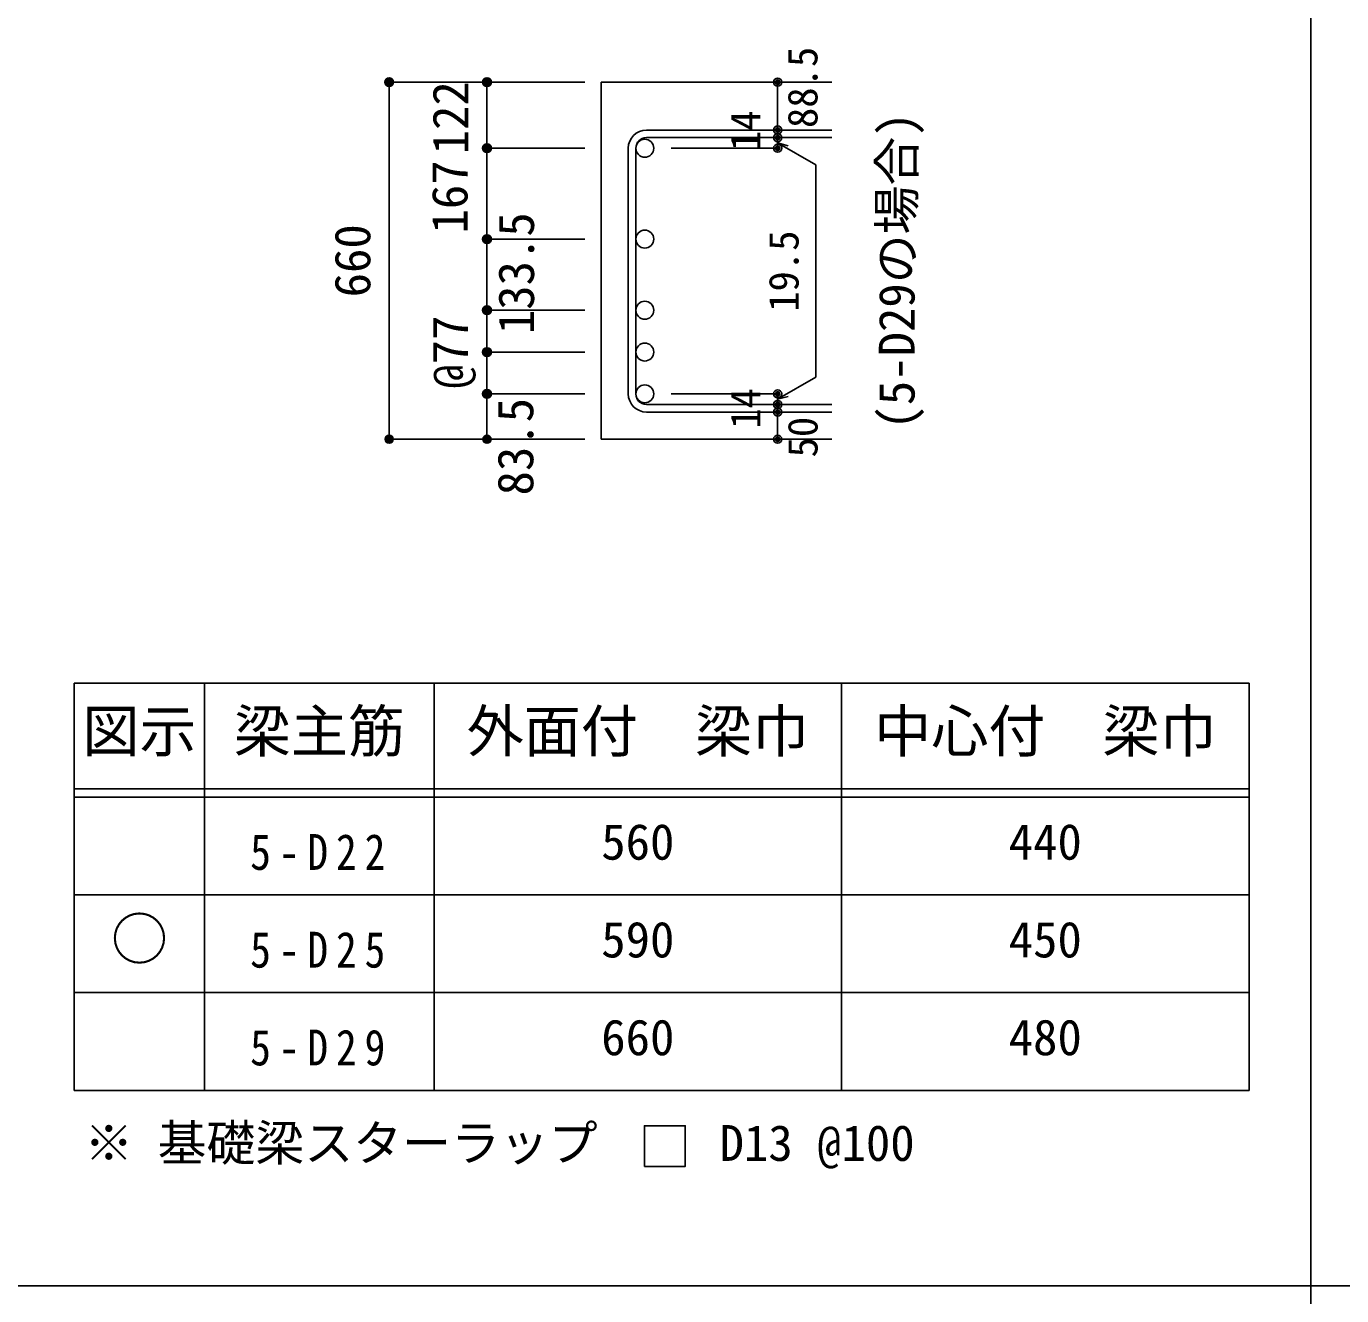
# Model space of a CAD drawing. Units: millimetres at full size, sheet at 1:30, with parts at other scales. Extents: x -5973 to 5954, y -4195 to 4201.
# Drawn here: x -3489 to -1068, y -15 to 2322 of the extents above; entities that cross this region are included whole.
import ezdxf
from ezdxf.enums import TextEntityAlignment as Align

# ---------------------------------------------------------------- set-up
doc = ezdxf.new("R2010")
doc.units = ezdxf.units.MM
doc.header["$LTSCALE"] = 30
doc.header["$PDMODE"] = 32
doc.header["$PDSIZE"] = 15
for name, color, linetype in [('0-1_躯体線', 2, 'Continuous'), ('0-5_基礎梁筋', 7, 'Continuous'), ('0-6_スタラップ筋', 7, 'Continuous'), ('0-7_文字', 4, 'Continuous'), ('0-D_寸法', 4, 'Continuous'), ('6-7_文字', 7, 'Continuous'), ('6-E_枠', 7, 'Continuous'), ('F-0_枠', 6, 'Continuous')]:
    doc.layers.add(name, color=color, linetype=linetype)
doc.styles.add('ＭＳ ゴシック', font='')
doc.styles.get('ＭＳ ゴシック').set_extended_font_data('MS Gothic')

msp = doc.modelspace()

# ---------------------------------------------------------------- linework, layer by layer
at = {"layer": '0-1_躯体線'}
for p, q in [((-2005.8, 2219.25), (-2430.8, 2219.25)), ((-2430.8, 2219.25), (-2430.8, 1561.75)), ((-2005.8, 1561.75), (-2430.8, 1561.75))]:
    msp.add_line(p, q, dxfattribs=at)
at = {"layer": '0-5_基礎梁筋', "color": 3}
for centre in [(-2350.3, 2097.55), (-2350.3, 1930.25), (-2350.3, 1799.25), (-2350.3, 1722.25), (-2350.3, 1645.25)]:
    msp.add_circle(centre, 16.5, dxfattribs=at)
at = {"layer": '0-5_基礎梁筋'}
for p in [(-2820.8, 2219.25), (-2820.8, 1561.75)]:
    msp.add_point(p, dxfattribs=at)
at = {"layer": '0-6_スタラップ筋'}
for p, q in [((-2005.8, 2131.05), (-2347.3, 2131.05)), ((-2005.8, 2117.05), (-2347.3, 2117.05)), ((-2380.8, 2097.55), (-2380.8, 1645.25)), ((-2366.8, 2097.55), (-2366.8, 1645.25)), ((-2005.8, 1625.75), (-2347.3, 1625.75)), ((-2005.8, 1611.75), (-2347.3, 1611.75))]:
    msp.add_line(p, q, dxfattribs=at)
for centre, radius, start, end in [((-2347.3, 2097.55), 33.5, 90, 180), ((-2347.3, 2097.55), 19.5, 90, 180), ((-2347.3, 1645.25), 33.5, 180, 270), ((-2347.3, 1645.25), 19.5, 180, 270)]:
    msp.add_arc(centre, radius, start, end, dxfattribs=at)
at = {"layer": '0-D_寸法'}
for p, q in [((-2820.8, 2219.25), (-2640.8, 2219.25)), ((-2820.8, 2219.25), (-2640.8, 2219.25)), ((-2820.8, 2219.25), (-2820.8, 1561.75)), ((-2640.8, 2219.25), (-2460.8, 2219.25)), ((-2640.8, 2219.25), (-2460.8, 2219.25)), ((-2640.8, 2097.55), (-2640.8, 2219.25)), ((-2105.8, 2117.05), (-2105.8, 2131.05)), ((-2105.8, 2117.05), (-2105.8, 2097.55)), ((-2105.8, 2107.3), (-2086.48, 2102.12)), ((-2105.8, 2107.3), (-2035.74, 2066.85)), ((-2640.8, 2097.55), (-2460.8, 2097.55)), ((-2640.8, 2097.55), (-2640.8, 2018.28)), ((-2105.8, 2097.55), (-2301.89, 2097.55)), ((-2035.74, 2066.85), (-2035.74, 1675.95)), ((-2640.8, 2018.28), (-2640.8, 1932.75)), ((-2640.8, 1932.75), (-2640.8, 1645.25)), ((-2640.8, 1930.25), (-2460.8, 1930.25)), ((-2640.8, 1930.25), (-2460.8, 1930.25)), ((-2640.8, 1799.25), (-2460.8, 1799.25)), ((-2640.8, 1722.25), (-2460.8, 1722.25)), ((-2105.8, 1635.5), (-2035.74, 1675.95)), ((-2640.8, 1645.25), (-2460.8, 1645.25)), ((-2640.8, 1645.25), (-2640.8, 1561.75)), ((-2105.8, 1645.25), (-2301.89, 1645.25)), ((-2105.8, 1625.75), (-2105.8, 1645.25)), ((-2105.8, 1635.5), (-2086.48, 1640.67)), ((-2105.8, 1611.75), (-2105.8, 1625.75)), ((-2105.8, 1561.75), (-2105.8, 1611.75)), ((-2820.8, 1561.75), (-2640.8, 1561.75)), ((-2640.8, 1561.75), (-2460.8, 1561.75))]:
    msp.add_line(p, q, dxfattribs=at)
msp.add_lwpolyline([(-2105.8, 2219.25), (-2105.8, 2131.05), (-2105.8, 2219.25)], dxfattribs=at)
for centre, radius in [((-2820.8, 2219.25), 8), ((-2820.8, 2219.25), 7.2), ((-2820.8, 2219.25), 6.4), ((-2820.8, 2219.25), 5.6), ((-2820.8, 2219.25), 4.8), ((-2820.8, 2219.25), 4), ((-2820.8, 2219.25), 3.2), ((-2820.8, 2219.25), 2.4), ((-2820.8, 2219.25), 1.6), ((-2820.8, 2219.25), 0.8), ((-2640.8, 2219.25), 8), ((-2640.8, 2219.25), 7.2), ((-2640.8, 2219.25), 6.4), ((-2640.8, 2219.25), 5.6), ((-2640.8, 2219.25), 4.8), ((-2640.8, 2219.25), 4), ((-2640.8, 2219.25), 3.2), ((-2640.8, 2219.25), 2.4), ((-2640.8, 2219.25), 1.6), ((-2640.8, 2219.25), 0.8), ((-2105.8, 2219.25), 4), ((-2105.8, 2219.25), 3.6), ((-2105.8, 2219.25), 3.2), ((-2105.8, 2219.25), 2.8), ((-2105.8, 2219.25), 2.4), ((-2105.8, 2219.25), 2), ((-2105.8, 2219.25), 1.6), ((-2105.8, 2219.25), 1.2), ((-2105.8, 2219.25), 0.8), ((-2105.8, 2219.25), 0.4), ((-2105.8, 2131.05), 4), ((-2105.8, 2131.05), 3.6), ((-2105.8, 2131.05), 3.2), ((-2105.8, 2131.05), 2.8), ((-2105.8, 2131.05), 2.4), ((-2105.8, 2131.05), 2), ((-2105.8, 2131.05), 1.6), ((-2105.8, 2131.05), 1.2), ((-2105.8, 2131.05), 0.8), ((-2105.8, 2131.05), 0.4), ((-2105.8, 2117.05), 4), ((-2105.8, 2117.05), 3.6), ((-2105.8, 2117.05), 3.2), ((-2105.8, 2117.05), 2.8), ((-2105.8, 2117.05), 2.4), ((-2105.8, 2117.05), 2), ((-2105.8, 2117.05), 1.6), ((-2105.8, 2117.05), 1.2), ((-2105.8, 2117.05), 0.8), ((-2105.8, 2117.05), 0.4), ((-2640.8, 2097.55), 8), ((-2640.8, 2097.55), 7.2), ((-2640.8, 2097.55), 6.4), ((-2640.8, 2097.55), 5.6), ((-2640.8, 2097.55), 4.8), ((-2640.8, 2097.55), 4), ((-2640.8, 2097.55), 3.2), ((-2640.8, 2097.55), 2.4), ((-2640.8, 2097.55), 1.6), ((-2640.8, 2097.55), 0.8), ((-2105.8, 2097.55), 4), ((-2105.8, 2097.55), 3.6), ((-2105.8, 2097.55), 3.2), ((-2105.8, 2097.55), 2.8), ((-2105.8, 2097.55), 2.4), ((-2105.8, 2097.55), 2), ((-2105.8, 2097.55), 1.6), ((-2105.8, 2097.55), 1.2), ((-2105.8, 2097.55), 0.8), ((-2105.8, 2097.55), 0.4), ((-2640.8, 1930.25), 8), ((-2640.8, 1930.25), 7.2), ((-2640.8, 1930.25), 6.4), ((-2640.8, 1930.25), 5.6), ((-2640.8, 1930.25), 4.8), ((-2640.8, 1930.25), 4), ((-2640.8, 1930.25), 3.2), ((-2640.8, 1930.25), 2.4), ((-2640.8, 1930.25), 1.6), ((-2640.8, 1930.25), 0.8), ((-2640.8, 1799.25), 8), ((-2640.8, 1799.25), 7.2), ((-2640.8, 1799.25), 6.4), ((-2640.8, 1799.25), 5.6), ((-2640.8, 1799.25), 4.8), ((-2640.8, 1799.25), 4), ((-2640.8, 1799.25), 3.2), ((-2640.8, 1799.25), 2.4), ((-2640.8, 1799.25), 1.6), ((-2640.8, 1799.25), 0.8), ((-2640.8, 1722.25), 8), ((-2640.8, 1722.25), 7.2), ((-2640.8, 1722.25), 6.4), ((-2640.8, 1722.25), 5.6), ((-2640.8, 1722.25), 4.8), ((-2640.8, 1722.25), 4), ((-2640.8, 1722.25), 3.2), ((-2640.8, 1722.25), 2.4), ((-2640.8, 1722.25), 1.6), ((-2640.8, 1722.25), 0.8), ((-2640.8, 1645.25), 8), ((-2640.8, 1645.25), 7.2), ((-2640.8, 1645.25), 6.4), ((-2640.8, 1645.25), 5.6), ((-2640.8, 1645.25), 4.8), ((-2640.8, 1645.25), 4), ((-2640.8, 1645.25), 3.2), ((-2640.8, 1645.25), 2.4), ((-2640.8, 1645.25), 1.6), ((-2105.8, 1645.25), 4), ((-2105.8, 1645.25), 3.6), ((-2105.8, 1645.25), 3.2), ((-2105.8, 1645.25), 2.8), ((-2105.8, 1645.25), 2.4), ((-2105.8, 1645.25), 2), ((-2105.8, 1645.25), 1.6), ((-2640.8, 1645.25), 0.8), ((-2105.8, 1625.75), 4), ((-2105.8, 1625.75), 3.6), ((-2105.8, 1625.75), 3.2), ((-2105.8, 1625.75), 2.8), ((-2105.8, 1625.75), 2.4), ((-2105.8, 1625.75), 2), ((-2105.8, 1625.75), 1.6), ((-2105.8, 1645.25), 1.2), ((-2105.8, 1625.75), 1.2), ((-2105.8, 1645.25), 0.8), ((-2105.8, 1625.75), 0.8), ((-2105.8, 1645.25), 0.4), ((-2105.8, 1625.75), 0.4), ((-2105.8, 1611.75), 4), ((-2105.8, 1611.75), 3.6), ((-2105.8, 1611.75), 3.2), ((-2105.8, 1611.75), 2.8), ((-2105.8, 1611.75), 2.4), ((-2105.8, 1611.75), 2), ((-2105.8, 1611.75), 1.6), ((-2105.8, 1611.75), 1.2), ((-2105.8, 1611.75), 0.8), ((-2105.8, 1611.75), 0.4), ((-2820.8, 1561.75), 7.2), ((-2820.8, 1561.75), 6.4), ((-2820.8, 1561.75), 5.6), ((-2820.8, 1561.75), 4.8), ((-2820.8, 1561.75), 4), ((-2820.8, 1561.75), 3.2), ((-2820.8, 1561.75), 2.4), ((-2820.8, 1561.75), 1.6), ((-2820.8, 1561.75), 0.8), ((-2640.8, 1561.75), 7.2), ((-2640.8, 1561.75), 6.4), ((-2640.8, 1561.75), 5.6), ((-2640.8, 1561.75), 4.8), ((-2640.8, 1561.75), 4), ((-2640.8, 1561.75), 3.2), ((-2640.8, 1561.75), 2.4), ((-2640.8, 1561.75), 1.6), ((-2640.8, 1561.75), 0.8), ((-2105.8, 1561.75), 4), ((-2105.8, 1561.75), 3.6), ((-2105.8, 1561.75), 3.2), ((-2105.8, 1561.75), 2.8), ((-2105.8, 1561.75), 2.4), ((-2105.8, 1561.75), 2), ((-2105.8, 1561.75), 1.6), ((-2105.8, 1561.75), 1.2), ((-2105.8, 1561.75), 0.8), ((-2105.8, 1561.75), 0.4)]:
    msp.add_circle(centre, radius, dxfattribs=at)
at = {"layer": '0-D_寸法', "color": 7}
for p in [(-2820.8, 2219.25), (-2640.8, 2219.25), (-2105.8, 2219.25), (-2105.8, 2131.05), (-2105.8, 2117.05), (-2640.8, 2097.55), (-2640.8, 2097.55), (-2105.8, 2097.55), (-2640.8, 1930.25), (-2640.8, 1930.25), (-2640.8, 1799.25), (-2640.8, 1799.25), (-2640.8, 1799.25), (-2640.8, 1722.25), (-2640.8, 1722.25), (-2640.8, 1722.25), (-2640.8, 1645.25), (-2640.8, 1645.25), (-2640.8, 1645.25), (-2105.8, 1645.25), (-2105.8, 1625.75), (-2105.8, 1611.75), (-2820.8, 1561.75), (-2640.8, 1561.75), (-2105.8, 1561.75)]:
    msp.add_point(p, dxfattribs=at)
at = {"layer": '6-7_文字'}
msp.add_lwpolyline([(-2350.9, 222.75), (-2275.9, 222.75), (-2275.9, 297.75), (-2350.9, 297.75)], close=True, dxfattribs=at)
at = {"layer": '6-E_枠', "color": 3}
for p, q in [((-3400.52, 1112.77), (-3400.52, 362.77)), ((-3400.52, 1112.77), (-1238, 1112.77)), ((-3400.52, 1112.77), (-3400.52, 362.77)), ((-1238, 1112.77), (-1238, 362.77)), ((-3400.52, 362.77), (-1238, 362.77))]:
    msp.add_line(p, q, dxfattribs=at)
at = {"layer": '6-E_枠'}
for p, q in [((-3160.52, 1112.77), (-3160.52, 362.77)), ((-2738, 1112.77), (-2738, 362.77)), ((-1988, 1112.77), (-1988, 362.77)), ((-3400.52, 917.77), (-1238, 917.77)), ((-3400.52, 902.77), (-1238, 902.77)), ((-3400.52, 722.77), (-1238, 722.77)), ((-3400.52, 542.77), (-1238, 542.77))]:
    msp.add_line(p, q, dxfattribs=at)
at = {"layer": 'F-0_枠', "color": 2}
for p, q in [((-1124.64, 4201.15), (-1124.64, -4195.24)), ((3723.6, 2.95), (-5972.88, 2.95))]:
    msp.add_line(p, q, dxfattribs=at)

# ---------------------------------------------------------------- texts
at = {"layer": '0-7_文字', "color": 7, "style": 'ＭＳ ゴシック'}
msp.add_text('(5-D29の場合)', height=65.98, rotation=90, dxfattribs=at).set_placement((-1833.91, 1579.55), align=Align.BOTTOM_LEFT)
at = {"layer": '0-D_寸法', "style": 'ＭＳ ゴシック'}
for s, height, p in [('88.5', 54.99, (-2016.02, 2134.76)), ('122', 65.98, (-2655.44, 2086.32)), ('14', 54.99, (-2121.03, 2092.38)), ('167', 65.98, (-2656.85, 1940.5)), ('133.5', 65.98, (-2534.43, 1755.19)), ('660', 65.98, (-2835.8, 1823)), ('19.5', 54.99, (-2050.74, 1796.4)), ('@77', 65.98, (-2655.8, 1654.75)), ('14', 54.99, (-2121.06, 1581.07)), ('83.5', 65.98, (-2535.8, 1458.25)), ('50', 54.99, (-2015.8, 1528.25))]:
    msp.add_text(s, height=height, rotation=90, dxfattribs=at).set_placement(p, align=Align.BOTTOM_LEFT)
at = {"layer": '6-7_文字', "color": 2, "style": 'ＭＳ ゴシック'}
for s, p in [('図示', (-3385.52, 962.77)), ('梁主筋', (-3106.76, 962.77)), ('外面付\u3000梁巾', (-2678, 962.77)), ('中心付\u3000梁巾', (-1928, 962.77)), ('○', (-3333.02, 580.27))]:
    msp.add_text(s, height=76.98, dxfattribs=at).set_placement(p, align=Align.BOTTOM_LEFT)
at = {"layer": '6-7_文字', "style": 'ＭＳ ゴシック'}
for s, p in [('560', (-2430.5, 767.77)), ('440', (-1680.5, 767.77)), ('590', (-2430.5, 587.77)), ('450', (-1680.5, 587.77)), ('660', (-2430.5, 407.77)), ('480', (-1680.5, 407.77)), ('※ 基礎梁スターラップ     D13 @100', (-3381.96, 213.19))]:
    msp.add_text(s, height=65.98, dxfattribs=at).set_placement(p, align=Align.BOTTOM_LEFT)
at = {"layer": '6-7_文字', "char_height": 65.98, "attachment_point": 7, "style": 'ＭＳ ゴシック'}
for s, insert in [('\\T1.38;\\W0.85;5-D22', (-3076.76, 767.77)), ('\\T1.38;\\W0.85;5-D25', (-3076.76, 587.77)), ('\\T1.38;\\W0.85;5-D29', (-3076.76, 407.77))]:
    msp.add_mtext(s, dxfattribs=dict(at, insert=insert))

doc.saveas('drawing.dxf')
